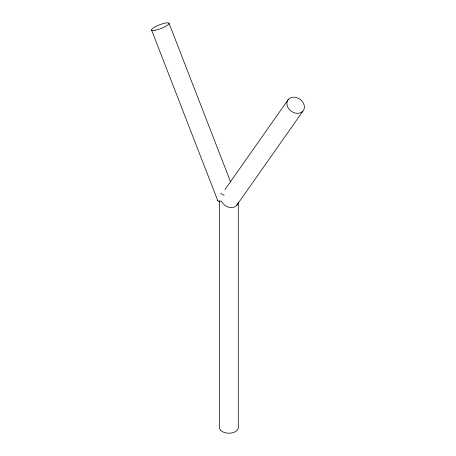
<?xml version="1.0" encoding="UTF-8"?>
<svg xmlns="http://www.w3.org/2000/svg" width="456" height="456" viewBox="0 0 456 456"><rect width="100%" height="100%" fill="white"/><g stroke="black" fill="none" stroke-linecap="round" stroke-linejoin="round"><path stroke-width="0.68" d="M221.513 201.358A9.371 7.393 35.1 0 0 236.653 205.417L237.679 203.781M225.002 189.531L288.397 99.34M236.653 205.417L302.915 111.15A9.371 7.393 35.1 0 0 296.286 97.493A9.371 7.393 35.1 0 0 287.77 107.092A9.371 7.393 35.1 0 0 302.915 111.15M168.999 23.188L230.383 181.391M151.597 30.113L217.86 200.891M238.277 201.997L238.277 427.791A9.371 5.409 0 0 1 228.906 433.2A9.371 5.409 0 0 1 219.535 427.791L219.535 200.572M224.221 195.288A9.371 5.409 0 0 1 220.79 193.31M221.166 201.085A9.371 1.978 -21.2 0 1 217.882 200.332M154.903 30.307A9.371 1.978 -21.2 0 0 168.982 23.752A9.371 1.978 -21.2 0 0 157.018 25.895A9.371 1.978 -21.2 0 0 154.903 30.307"/></g></svg>
